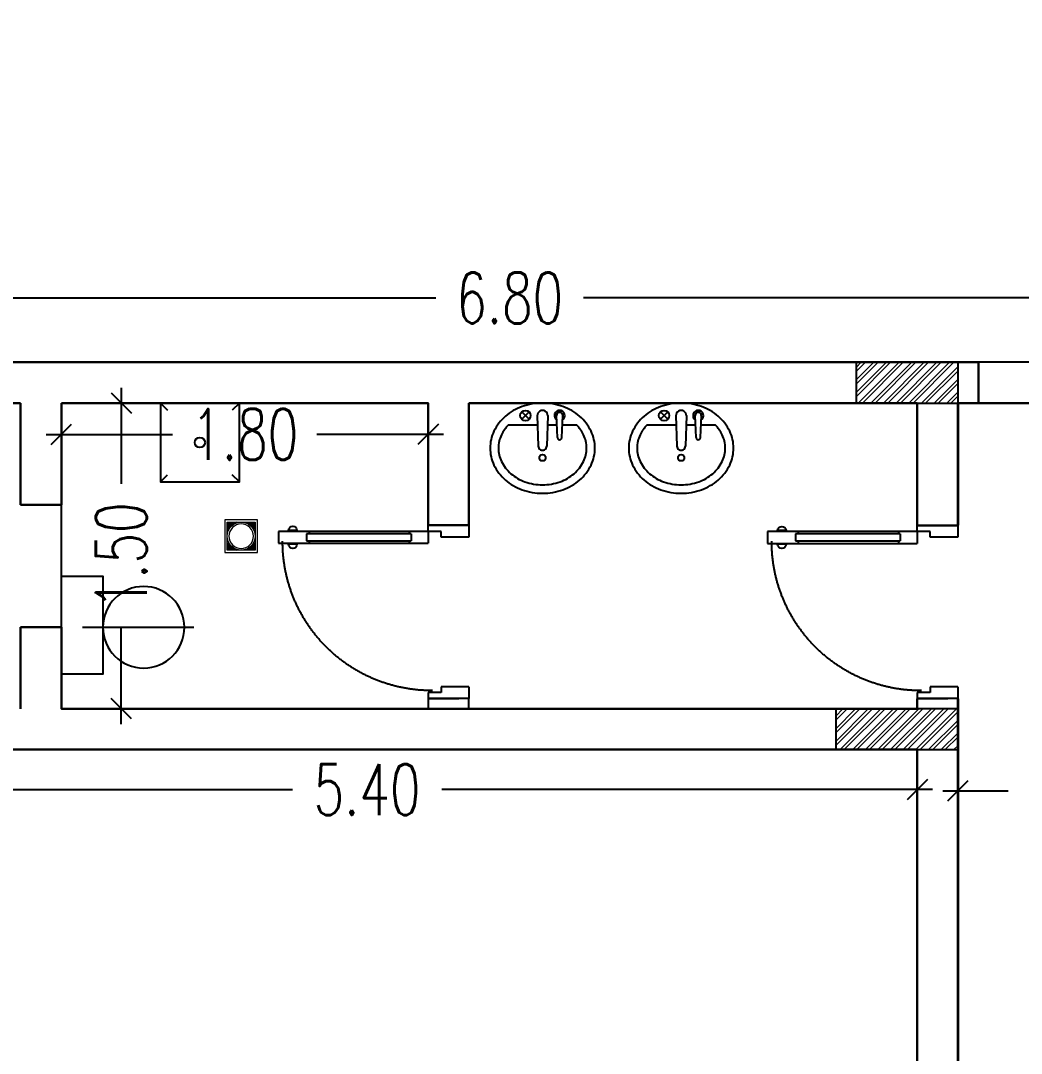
# Model space of a CAD drawing. Header units: millimetres. Extents: x 291507 to 678506, y -1124916 to -908780.
# Drawn here: x 432653 to 437564, y -945909 to -940842 of the extents above; entities that cross this region are included whole.
import ezdxf
from ezdxf.lldxf.tags import DXFTag

# ---------------------------------------------------------------- set-up
doc = ezdxf.new("R2010")
doc.units = ezdxf.units.MM
doc.header["$LTSCALE"] = 1000
doc.set_wipeout_variables(frame=1)
doc.linetypes.add('$0$HIDDEN', pattern=[0.375, 0.25, -0.125])
doc.linetypes.add('HIDDEN', pattern=[0.375, 0.25, -0.125])
for name, color, linetype in [('Bathroom', 150, 'Continuous'), ('COLUMN', 63, 'Continuous'), ('Corridor', 80, 'Continuous'), ('CorridorWidth', 20, 'Continuous'), ('DIMENSION', 4, 'Continuous'), ('DOOR', 152, 'Continuous'), ('Door_Frame', 5, 'Continuous'), ('FURNITURE', 60, 'Continuous'), ('Plumbing_Fixures', 2, 'Continuous'), ('Shower', 1, 'Continuous'), ('Sitting Room', 30, 'Continuous'), ('Toilet', 2, 'Continuous'), ('Wall_Opening', 8, 'Continuous')]:
    doc.layers.add(name, color=color, linetype=linetype)
for name, color, linetype, lineweight in [('PIPE', 2, 'Continuous', 5), ('S.I.B', 6, 'Continuous', 9), ('TXT', 3, 'Continuous', 18), ('WALL', 7, 'Continuous', 50)]:
    doc.layers.add(name, color=color, linetype=linetype, lineweight=lineweight)
doc.styles.add('ROMANS', font='ROMANS.shx', dxfattribs={"width": 0.7})
doc.styles.get("Standard").update_dxf_attribs({"font": 'arial.ttf'})
tags = doc.linetypes.add('DOT2', pattern=[0.125, 0, -0.125]).pattern_tags.tags
tags[6:7] = [DXFTag(74, 4), DXFTag(75, 0), DXFTag(340, '0'), DXFTag(46, 1.0), DXFTag(50, 0.0), DXFTag(44, 0.0), DXFTag(45, 0.0)]
tags[4:5] = [DXFTag(74, 4), DXFTag(75, 0), DXFTag(340, '0'), DXFTag(46, 1.0), DXFTag(50, 0.0), DXFTag(44, 0.0), DXFTag(45, 0.0)]
doc.dimstyles.new('1-100 BENA', dxfattribs={"dimscale": 100, "dimtxt": 2.5, "dimasz": 0.5, "dimexe": 1, "dimexo": 1, "dimgap": 1, "dimtad": 0, "dimlfac": 0.001, "dimrnd": 0.005, "dimzin": 0, "dimdsep": 46, "dimtxsty": 'ROMANS', "dimblk": 'TICK2', "dimcen": 0, "dimdle": 2, "dimclrd": 10, "dimclre": 100, "dimclrt": 256, "dimadec": 0, "dimazin": 0, "dimtfac": 1, "dimtix": 1, "dimtmove": 0, "dimatfit": 3, "dimfxl": 1, "dimtolj": 1, "dimtzin": 0, "dimarcsym": 0})
pattern_1 = [(225, (-634690.368, 60167.755), (30.9818836, -30.9818836), []), (225, (-634711.022, 60167.755), (30.9818836, -30.9818836), [])]

# ---------------------------------------------------------------- blocks, each defined once
blk = doc.blocks.new('retwe')
at = {"color": 4, "linetype": 'Continuous', "lineweight": 0}
for p, q in [((1821.619, 280.442), (1821.496, 280.342)), ((1821.496, 280.442), (1821.619, 280.442)), ((1821.496, 280.342), (1821.496, 280.442)), ((1821.619, 280.442), (1821.751, 280.442)), ((1821.751, 280.442), (1821.866, 280.353)), ((1821.751, 280.442), (1821.866, 280.442)), ((1821.866, 280.442), (1821.866, 280.353)), ((1821.496, 280.434), (1821.503, 280.434)), ((1821.496, 280.424), (1821.503, 280.424)), ((1821.496, 280.414), (1821.503, 280.414)), ((1821.496, 280.403), (1821.503, 280.403)), ((1821.496, 280.393), (1821.503, 280.393)), ((1821.496, 280.383), (1821.503, 280.383)), ((1821.496, 280.373), (1821.503, 280.373)), ((1821.496, 280.363), (1821.503, 280.363)), ((1821.496, 280.353), (1821.503, 280.353)), ((1821.496, 280.17), (1821.496, 280.342)), ((1821.496, 280.342), (1821.496, 280.342)), ((1821.506, 280.434), (1821.506, 280.441)), ((1821.506, 280.434), (1821.513, 280.434)), ((1821.506, 280.424), (1821.506, 280.431)), ((1821.506, 280.424), (1821.513, 280.424)), ((1821.506, 280.414), (1821.506, 280.421)), ((1821.506, 280.414), (1821.513, 280.414)), ((1821.506, 280.403), (1821.506, 280.411)), ((1821.506, 280.403), (1821.513, 280.403)), ((1821.506, 280.393), (1821.506, 280.401)), ((1821.506, 280.393), (1821.513, 280.393)), ((1821.506, 280.383), (1821.506, 280.391)), ((1821.506, 280.383), (1821.513, 280.383)), ((1821.506, 280.373), (1821.506, 280.38)), ((1821.506, 280.373), (1821.513, 280.373)), ((1821.506, 280.363), (1821.506, 280.37)), ((1821.506, 280.363), (1821.513, 280.363)), ((1821.506, 280.353), (1821.506, 280.36)), ((1821.506, 280.353), (1821.509, 280.353)), ((1821.516, 280.434), (1821.516, 280.441)), ((1821.516, 280.434), (1821.523, 280.434)), ((1821.516, 280.424), (1821.516, 280.431)), ((1821.516, 280.424), (1821.523, 280.424)), ((1821.516, 280.414), (1821.516, 280.421)), ((1821.516, 280.414), (1821.523, 280.414)), ((1821.516, 280.403), (1821.516, 280.411)), ((1821.516, 280.403), (1821.523, 280.403)), ((1821.516, 280.393), (1821.516, 280.401)), ((1821.516, 280.393), (1821.523, 280.393)), ((1821.516, 280.383), (1821.516, 280.391)), ((1821.516, 280.383), (1821.523, 280.383)), ((1821.516, 280.373), (1821.516, 280.38)), ((1821.516, 280.373), (1821.523, 280.373)), ((1821.516, 280.363), (1821.516, 280.37)), ((1821.516, 280.363), (1821.521, 280.363)), ((1821.516, 280.359), (1821.516, 280.36)), ((1821.526, 280.434), (1821.526, 280.441)), ((1821.526, 280.434), (1821.534, 280.434)), ((1821.526, 280.424), (1821.526, 280.431)), ((1821.526, 280.424), (1821.534, 280.424)), ((1821.526, 280.414), (1821.526, 280.421)), ((1821.526, 280.414), (1821.534, 280.414)), ((1821.526, 280.403), (1821.526, 280.411)), ((1821.526, 280.403), (1821.534, 280.403)), ((1821.526, 280.393), (1821.526, 280.401)), ((1821.526, 280.393), (1821.534, 280.393)), ((1821.526, 280.383), (1821.526, 280.391)), ((1821.526, 280.383), (1821.534, 280.383)), ((1821.526, 280.373), (1821.526, 280.38)), ((1821.526, 280.373), (1821.534, 280.373)), ((1821.526, 280.367), (1821.526, 280.37)), ((1821.536, 280.434), (1821.536, 280.441)), ((1821.536, 280.434), (1821.544, 280.434)), ((1821.536, 280.424), (1821.536, 280.431)), ((1821.536, 280.424), (1821.544, 280.424)), ((1821.536, 280.414), (1821.536, 280.421)), ((1821.536, 280.414), (1821.544, 280.414)), ((1821.536, 280.403), (1821.536, 280.411)), ((1821.536, 280.403), (1821.544, 280.403)), ((1821.536, 280.393), (1821.536, 280.401)), ((1821.536, 280.393), (1821.544, 280.393)), ((1821.536, 280.383), (1821.536, 280.391)), ((1821.536, 280.383), (1821.544, 280.383)), ((1821.536, 280.375), (1821.536, 280.38)), ((1821.547, 280.434), (1821.547, 280.441)), ((1821.547, 280.434), (1821.554, 280.434)), ((1821.547, 280.424), (1821.547, 280.431)), ((1821.547, 280.424), (1821.554, 280.424)), ((1821.547, 280.414), (1821.547, 280.421)), ((1821.547, 280.414), (1821.554, 280.414)), ((1821.547, 280.403), (1821.547, 280.411)), ((1821.547, 280.403), (1821.554, 280.403)), ((1821.547, 280.393), (1821.547, 280.401)), ((1821.547, 280.393), (1821.554, 280.393)), ((1821.547, 280.383), (1821.547, 280.391)), ((1821.557, 280.434), (1821.557, 280.441)), ((1821.557, 280.434), (1821.564, 280.434)), ((1821.557, 280.424), (1821.557, 280.431)), ((1821.557, 280.424), (1821.564, 280.424)), ((1821.557, 280.414), (1821.557, 280.421)), ((1821.557, 280.414), (1821.564, 280.414)), ((1821.557, 280.403), (1821.557, 280.411)), ((1821.557, 280.403), (1821.564, 280.403)), ((1821.557, 280.393), (1821.557, 280.401)), ((1821.557, 280.393), (1821.559, 280.393)), ((1821.567, 280.434), (1821.567, 280.441)), ((1821.567, 280.434), (1821.574, 280.434)), ((1821.567, 280.424), (1821.567, 280.431)), ((1821.567, 280.424), (1821.574, 280.424)), ((1821.567, 280.414), (1821.567, 280.421)), ((1821.567, 280.414), (1821.574, 280.414)), ((1821.567, 280.403), (1821.567, 280.411)), ((1821.567, 280.403), (1821.572, 280.403)), ((1821.567, 280.4), (1821.567, 280.401)), ((1821.577, 280.434), (1821.577, 280.441)), ((1821.577, 280.434), (1821.584, 280.434)), ((1821.577, 280.424), (1821.577, 280.431)), ((1821.577, 280.424), (1821.584, 280.424)), ((1821.577, 280.414), (1821.577, 280.421)), ((1821.577, 280.414), (1821.584, 280.414)), ((1821.577, 280.408), (1821.577, 280.411)), ((1821.587, 280.434), (1821.587, 280.441)), ((1821.587, 280.434), (1821.595, 280.434)), ((1821.587, 280.424), (1821.587, 280.431)), ((1821.587, 280.424), (1821.595, 280.424)), ((1821.587, 280.416), (1821.587, 280.421)), ((1821.597, 280.434), (1821.597, 280.441)), ((1821.597, 280.434), (1821.605, 280.434)), ((1821.597, 280.424), (1821.597, 280.431)), ((1821.608, 280.434), (1821.608, 280.441)), ((1821.608, 280.434), (1821.609, 280.434)), ((1821.618, 280.441), (1821.618, 280.441)), ((1821.76, 280.435), (1821.76, 280.441)), ((1821.762, 280.434), (1821.767, 280.434)), ((1821.77, 280.434), (1821.77, 280.441)), ((1821.77, 280.434), (1821.778, 280.434)), ((1821.77, 280.427), (1821.77, 280.431)), ((1821.775, 280.424), (1821.778, 280.424)), ((1821.78, 280.434), (1821.78, 280.441)), ((1821.78, 280.434), (1821.788, 280.434)), ((1821.78, 280.424), (1821.78, 280.431)), ((1821.78, 280.424), (1821.788, 280.424)), ((1821.78, 280.419), (1821.78, 280.421)), ((1821.791, 280.434), (1821.791, 280.441)), ((1821.791, 280.434), (1821.798, 280.434)), ((1821.791, 280.424), (1821.791, 280.431)), ((1821.791, 280.424), (1821.798, 280.424)), ((1821.791, 280.414), (1821.791, 280.421)), ((1821.791, 280.414), (1821.798, 280.414)), ((1821.801, 280.434), (1821.801, 280.441)), ((1821.801, 280.434), (1821.808, 280.434)), ((1821.801, 280.424), (1821.801, 280.431)), ((1821.801, 280.424), (1821.808, 280.424)), ((1821.801, 280.414), (1821.801, 280.421)), ((1821.801, 280.414), (1821.808, 280.414)), ((1821.801, 280.404), (1821.801, 280.411)), ((1821.801, 280.403), (1821.808, 280.403)), ((1821.811, 280.434), (1821.811, 280.441)), ((1821.811, 280.434), (1821.818, 280.434)), ((1821.811, 280.424), (1821.811, 280.431)), ((1821.811, 280.424), (1821.818, 280.424)), ((1821.811, 280.414), (1821.811, 280.421)), ((1821.811, 280.414), (1821.818, 280.414)), ((1821.811, 280.403), (1821.811, 280.411)), ((1821.811, 280.403), (1821.818, 280.403)), ((1821.811, 280.396), (1821.811, 280.401)), ((1821.814, 280.393), (1821.818, 280.393)), ((1821.821, 280.434), (1821.821, 280.441)), ((1821.821, 280.434), (1821.828, 280.434)), ((1821.821, 280.424), (1821.821, 280.431)), ((1821.821, 280.424), (1821.828, 280.424)), ((1821.821, 280.414), (1821.821, 280.421)), ((1821.821, 280.414), (1821.828, 280.414)), ((1821.821, 280.403), (1821.821, 280.411)), ((1821.821, 280.403), (1821.828, 280.403)), ((1821.821, 280.393), (1821.821, 280.401)), ((1821.821, 280.393), (1821.828, 280.393)), ((1821.821, 280.388), (1821.821, 280.391)), ((1821.827, 280.383), (1821.828, 280.383)), ((1821.831, 280.434), (1821.831, 280.441)), ((1821.831, 280.434), (1821.839, 280.434)), ((1821.831, 280.424), (1821.831, 280.431)), ((1821.831, 280.424), (1821.839, 280.424)), ((1821.831, 280.414), (1821.831, 280.421)), ((1821.831, 280.414), (1821.839, 280.414)), ((1821.831, 280.403), (1821.831, 280.411)), ((1821.831, 280.403), (1821.839, 280.403)), ((1821.831, 280.393), (1821.831, 280.401)), ((1821.831, 280.393), (1821.839, 280.393)), ((1821.831, 280.383), (1821.831, 280.391)), ((1821.831, 280.383), (1821.839, 280.383)), ((1821.831, 280.38), (1821.831, 280.38)), ((1821.841, 280.434), (1821.841, 280.441)), ((1821.841, 280.434), (1821.849, 280.434)), ((1821.841, 280.424), (1821.841, 280.431)), ((1821.841, 280.424), (1821.849, 280.424)), ((1821.841, 280.414), (1821.841, 280.421)), ((1821.841, 280.414), (1821.849, 280.414)), ((1821.841, 280.403), (1821.841, 280.411)), ((1821.841, 280.403), (1821.849, 280.403)), ((1821.841, 280.393), (1821.841, 280.401)), ((1821.841, 280.393), (1821.849, 280.393)), ((1821.841, 280.383), (1821.841, 280.391)), ((1821.841, 280.383), (1821.849, 280.383)), ((1821.841, 280.373), (1821.841, 280.38)), ((1821.841, 280.373), (1821.849, 280.373)), ((1821.852, 280.434), (1821.852, 280.441)), ((1821.852, 280.434), (1821.859, 280.434)), ((1821.852, 280.424), (1821.852, 280.431)), ((1821.852, 280.424), (1821.859, 280.424)), ((1821.852, 280.414), (1821.852, 280.421)), ((1821.852, 280.414), (1821.859, 280.414)), ((1821.852, 280.403), (1821.852, 280.411)), ((1821.852, 280.403), (1821.859, 280.403)), ((1821.852, 280.393), (1821.852, 280.401)), ((1821.852, 280.393), (1821.859, 280.393)), ((1821.852, 280.383), (1821.852, 280.391)), ((1821.852, 280.383), (1821.859, 280.383)), ((1821.852, 280.373), (1821.852, 280.38)), ((1821.852, 280.373), (1821.859, 280.373)), ((1821.852, 280.364), (1821.852, 280.37)), ((1821.853, 280.363), (1821.859, 280.363)), ((1821.862, 280.434), (1821.862, 280.441)), ((1821.862, 280.434), (1821.866, 280.434)), ((1821.862, 280.424), (1821.862, 280.431)), ((1821.862, 280.424), (1821.866, 280.424)), ((1821.862, 280.414), (1821.862, 280.421)), ((1821.862, 280.414), (1821.866, 280.414)), ((1821.862, 280.403), (1821.862, 280.411)), ((1821.862, 280.403), (1821.866, 280.403)), ((1821.862, 280.393), (1821.862, 280.401)), ((1821.862, 280.393), (1821.866, 280.393)), ((1821.862, 280.383), (1821.862, 280.391)), ((1821.862, 280.383), (1821.866, 280.383)), ((1821.862, 280.373), (1821.862, 280.38)), ((1821.862, 280.373), (1821.866, 280.373)), ((1821.862, 280.363), (1821.862, 280.37)), ((1821.862, 280.363), (1821.866, 280.363)), ((1821.862, 280.356), (1821.862, 280.36)), ((1821.866, 280.353), (1821.866, 280.162)), ((1821.496, 280.17), (1821.497, 280.17)), ((1821.496, 280.073), (1821.496, 280.17)), ((1821.496, 280.17), (1821.62, 280.073)), ((1821.496, 280.16), (1821.503, 280.16)), ((1821.496, 280.149), (1821.503, 280.149)), ((1821.496, 280.139), (1821.503, 280.139)), ((1821.496, 280.129), (1821.503, 280.129)), ((1821.496, 280.119), (1821.503, 280.119)), ((1821.496, 280.109), (1821.503, 280.109)), ((1821.496, 280.099), (1821.503, 280.099)), ((1821.496, 280.088), (1821.503, 280.088)), ((1821.496, 280.078), (1821.503, 280.078)), ((1821.62, 280.073), (1821.496, 280.073)), ((1821.506, 280.16), (1821.506, 280.162)), ((1821.506, 280.16), (1821.51, 280.16)), ((1821.506, 280.149), (1821.506, 280.157)), ((1821.506, 280.149), (1821.513, 280.149)), ((1821.506, 280.139), (1821.506, 280.147)), ((1821.506, 280.139), (1821.513, 280.139)), ((1821.506, 280.129), (1821.506, 280.136)), ((1821.506, 280.129), (1821.513, 280.129)), ((1821.506, 280.119), (1821.506, 280.126)), ((1821.506, 280.119), (1821.513, 280.119)), ((1821.506, 280.109), (1821.506, 280.116)), ((1821.506, 280.109), (1821.513, 280.109)), ((1821.506, 280.099), (1821.506, 280.106)), ((1821.506, 280.099), (1821.513, 280.099)), ((1821.506, 280.088), (1821.506, 280.096)), ((1821.506, 280.088), (1821.513, 280.088)), ((1821.506, 280.078), (1821.506, 280.086)), ((1821.506, 280.078), (1821.513, 280.078)), ((1821.506, 280.073), (1821.506, 280.075)), ((1821.516, 280.149), (1821.516, 280.154)), ((1821.516, 280.149), (1821.523, 280.149)), ((1821.516, 280.139), (1821.516, 280.147)), ((1821.516, 280.139), (1821.523, 280.139)), ((1821.516, 280.129), (1821.516, 280.136)), ((1821.516, 280.129), (1821.523, 280.129)), ((1821.516, 280.119), (1821.516, 280.126)), ((1821.516, 280.119), (1821.523, 280.119)), ((1821.516, 280.109), (1821.516, 280.116)), ((1821.516, 280.109), (1821.523, 280.109)), ((1821.516, 280.099), (1821.516, 280.106)), ((1821.516, 280.099), (1821.523, 280.099)), ((1821.516, 280.088), (1821.516, 280.096)), ((1821.516, 280.088), (1821.523, 280.088)), ((1821.516, 280.078), (1821.516, 280.086)), ((1821.516, 280.078), (1821.523, 280.078)), ((1821.516, 280.073), (1821.516, 280.075)), ((1821.526, 280.139), (1821.526, 280.146)), ((1821.526, 280.139), (1821.534, 280.139)), ((1821.526, 280.129), (1821.526, 280.136)), ((1821.526, 280.129), (1821.534, 280.129)), ((1821.526, 280.119), (1821.526, 280.126)), ((1821.526, 280.119), (1821.534, 280.119)), ((1821.526, 280.109), (1821.526, 280.116)), ((1821.526, 280.109), (1821.534, 280.109)), ((1821.526, 280.099), (1821.526, 280.106)), ((1821.526, 280.099), (1821.534, 280.099)), ((1821.526, 280.088), (1821.526, 280.096)), ((1821.526, 280.088), (1821.534, 280.088)), ((1821.526, 280.078), (1821.526, 280.086)), ((1821.526, 280.078), (1821.534, 280.078)), ((1821.526, 280.073), (1821.526, 280.075)), ((1821.536, 280.129), (1821.536, 280.136)), ((1821.536, 280.129), (1821.544, 280.129)), ((1821.536, 280.119), (1821.536, 280.126)), ((1821.536, 280.119), (1821.544, 280.119)), ((1821.536, 280.109), (1821.536, 280.116)), ((1821.536, 280.109), (1821.544, 280.109)), ((1821.536, 280.099), (1821.536, 280.106)), ((1821.536, 280.099), (1821.544, 280.099)), ((1821.536, 280.088), (1821.536, 280.096)), ((1821.536, 280.088), (1821.544, 280.088)), ((1821.536, 280.078), (1821.536, 280.086)), ((1821.536, 280.078), (1821.544, 280.078)), ((1821.536, 280.073), (1821.536, 280.075)), ((1821.547, 280.129), (1821.547, 280.131)), ((1821.547, 280.129), (1821.549, 280.129)), ((1821.547, 280.119), (1821.547, 280.126)), ((1821.547, 280.119), (1821.554, 280.119)), ((1821.547, 280.109), (1821.547, 280.116)), ((1821.547, 280.109), (1821.554, 280.109)), ((1821.547, 280.099), (1821.547, 280.106)), ((1821.547, 280.099), (1821.554, 280.099)), ((1821.547, 280.088), (1821.547, 280.096)), ((1821.547, 280.088), (1821.554, 280.088)), ((1821.547, 280.078), (1821.547, 280.086)), ((1821.547, 280.078), (1821.554, 280.078)), ((1821.547, 280.073), (1821.547, 280.075)), ((1821.557, 280.119), (1821.557, 280.123)), ((1821.557, 280.119), (1821.562, 280.119)), ((1821.557, 280.109), (1821.557, 280.116)), ((1821.557, 280.109), (1821.564, 280.109)), ((1821.557, 280.099), (1821.557, 280.106)), ((1821.557, 280.099), (1821.564, 280.099)), ((1821.557, 280.088), (1821.557, 280.096)), ((1821.557, 280.088), (1821.564, 280.088)), ((1821.557, 280.078), (1821.557, 280.086)), ((1821.557, 280.078), (1821.564, 280.078)), ((1821.557, 280.073), (1821.557, 280.075)), ((1821.567, 280.109), (1821.567, 280.115)), ((1821.567, 280.109), (1821.574, 280.109)), ((1821.567, 280.099), (1821.567, 280.106)), ((1821.567, 280.099), (1821.574, 280.099)), ((1821.567, 280.088), (1821.567, 280.096)), ((1821.567, 280.088), (1821.574, 280.088)), ((1821.567, 280.078), (1821.567, 280.086)), ((1821.567, 280.078), (1821.574, 280.078)), ((1821.567, 280.073), (1821.567, 280.075)), ((1821.577, 280.099), (1821.577, 280.106)), ((1821.577, 280.099), (1821.584, 280.099)), ((1821.577, 280.088), (1821.577, 280.096)), ((1821.577, 280.088), (1821.584, 280.088)), ((1821.577, 280.078), (1821.577, 280.086)), ((1821.577, 280.078), (1821.584, 280.078)), ((1821.577, 280.073), (1821.577, 280.075)), ((1821.587, 280.099), (1821.587, 280.099)), ((1821.587, 280.099), (1821.587, 280.099)), ((1821.587, 280.088), (1821.587, 280.096)), ((1821.587, 280.088), (1821.595, 280.088)), ((1821.587, 280.078), (1821.587, 280.086)), ((1821.587, 280.078), (1821.595, 280.078)), ((1821.587, 280.073), (1821.587, 280.075)), ((1821.597, 280.088), (1821.597, 280.091)), ((1821.597, 280.088), (1821.6, 280.088)), ((1821.597, 280.078), (1821.597, 280.086)), ((1821.597, 280.078), (1821.605, 280.078)), ((1821.597, 280.073), (1821.597, 280.075)), ((1821.608, 280.078), (1821.608, 280.083)), ((1821.608, 280.078), (1821.613, 280.078)), ((1821.608, 280.073), (1821.608, 280.075)), ((1821.618, 280.073), (1821.618, 280.075)), ((1821.75, 280.073), (1821.62, 280.073)), ((1821.866, 280.164), (1821.75, 280.073)), ((1821.75, 280.073), (1821.75, 280.073)), ((1821.766, 280.073), (1821.75, 280.073)), ((1821.756, 280.078), (1821.757, 280.078)), ((1821.76, 280.078), (1821.76, 280.081)), ((1821.76, 280.078), (1821.767, 280.078)), ((1821.76, 280.073), (1821.76, 280.075)), ((1821.866, 280.073), (1821.766, 280.073)), ((1821.77, 280.088), (1821.77, 280.089)), ((1821.77, 280.088), (1821.778, 280.088)), ((1821.77, 280.078), (1821.77, 280.086)), ((1821.77, 280.078), (1821.778, 280.078)), ((1821.77, 280.073), (1821.77, 280.075)), ((1821.78, 280.088), (1821.78, 280.096)), ((1821.78, 280.088), (1821.788, 280.088)), ((1821.78, 280.078), (1821.78, 280.086)), ((1821.78, 280.078), (1821.788, 280.078)), ((1821.78, 280.073), (1821.78, 280.075)), ((1821.782, 280.099), (1821.788, 280.099)), ((1821.791, 280.099), (1821.791, 280.105)), ((1821.791, 280.099), (1821.798, 280.099)), ((1821.791, 280.088), (1821.791, 280.096)), ((1821.791, 280.088), (1821.798, 280.088)), ((1821.791, 280.078), (1821.791, 280.086)), ((1821.791, 280.078), (1821.798, 280.078)), ((1821.791, 280.073), (1821.791, 280.075)), ((1821.795, 280.109), (1821.798, 280.109)), ((1821.801, 280.109), (1821.801, 280.113)), ((1821.801, 280.109), (1821.808, 280.109)), ((1821.801, 280.099), (1821.801, 280.106)), ((1821.801, 280.099), (1821.808, 280.099)), ((1821.801, 280.088), (1821.801, 280.096)), ((1821.801, 280.088), (1821.808, 280.088)), ((1821.801, 280.078), (1821.801, 280.086)), ((1821.801, 280.078), (1821.808, 280.078)), ((1821.801, 280.073), (1821.801, 280.075)), ((1821.808, 280.119), (1821.808, 280.119)), ((1821.811, 280.119), (1821.811, 280.121)), ((1821.811, 280.119), (1821.818, 280.119)), ((1821.811, 280.109), (1821.811, 280.116)), ((1821.811, 280.109), (1821.818, 280.109)), ((1821.811, 280.099), (1821.811, 280.106)), ((1821.811, 280.099), (1821.818, 280.099)), ((1821.811, 280.088), (1821.811, 280.096)), ((1821.811, 280.088), (1821.818, 280.088)), ((1821.811, 280.078), (1821.811, 280.086)), ((1821.811, 280.078), (1821.818, 280.078)), ((1821.811, 280.073), (1821.811, 280.075)), ((1821.821, 280.129), (1821.821, 280.129)), ((1821.821, 280.129), (1821.828, 280.129)), ((1821.821, 280.119), (1821.821, 280.126)), ((1821.821, 280.119), (1821.828, 280.119)), ((1821.821, 280.109), (1821.821, 280.116)), ((1821.821, 280.109), (1821.828, 280.109)), ((1821.821, 280.099), (1821.821, 280.106)), ((1821.821, 280.099), (1821.828, 280.099)), ((1821.821, 280.088), (1821.821, 280.096)), ((1821.821, 280.088), (1821.828, 280.088)), ((1821.821, 280.078), (1821.821, 280.086)), ((1821.821, 280.078), (1821.828, 280.078)), ((1821.821, 280.073), (1821.821, 280.075)), ((1821.831, 280.129), (1821.831, 280.136)), ((1821.831, 280.129), (1821.839, 280.129)), ((1821.831, 280.119), (1821.831, 280.126)), ((1821.831, 280.119), (1821.839, 280.119)), ((1821.831, 280.109), (1821.831, 280.116)), ((1821.831, 280.109), (1821.839, 280.109)), ((1821.831, 280.099), (1821.831, 280.106)), ((1821.831, 280.099), (1821.839, 280.099)), ((1821.831, 280.088), (1821.831, 280.096)), ((1821.831, 280.088), (1821.839, 280.088)), ((1821.831, 280.078), (1821.831, 280.086)), ((1821.831, 280.078), (1821.839, 280.078)), ((1821.831, 280.073), (1821.831, 280.075)), ((1821.834, 280.139), (1821.839, 280.139)), ((1821.841, 280.139), (1821.841, 280.145)), ((1821.841, 280.139), (1821.849, 280.139)), ((1821.841, 280.129), (1821.841, 280.136)), ((1821.841, 280.129), (1821.849, 280.129)), ((1821.841, 280.119), (1821.841, 280.126)), ((1821.841, 280.119), (1821.849, 280.119)), ((1821.841, 280.109), (1821.841, 280.116)), ((1821.841, 280.109), (1821.849, 280.109)), ((1821.841, 280.099), (1821.841, 280.106)), ((1821.841, 280.099), (1821.849, 280.099)), ((1821.841, 280.088), (1821.841, 280.096)), ((1821.841, 280.088), (1821.849, 280.088)), ((1821.841, 280.078), (1821.841, 280.086)), ((1821.841, 280.078), (1821.849, 280.078)), ((1821.841, 280.073), (1821.841, 280.075)), ((1821.847, 280.149), (1821.849, 280.149)), ((1821.852, 280.149), (1821.852, 280.153)), ((1821.852, 280.149), (1821.859, 280.149)), ((1821.852, 280.139), (1821.852, 280.147)), ((1821.852, 280.139), (1821.859, 280.139)), ((1821.852, 280.129), (1821.852, 280.136)), ((1821.852, 280.129), (1821.859, 280.129)), ((1821.852, 280.119), (1821.852, 280.126)), ((1821.852, 280.119), (1821.859, 280.119)), ((1821.852, 280.109), (1821.852, 280.116)), ((1821.852, 280.109), (1821.859, 280.109)), ((1821.852, 280.099), (1821.852, 280.106)), ((1821.852, 280.099), (1821.859, 280.099)), ((1821.852, 280.088), (1821.852, 280.096)), ((1821.852, 280.088), (1821.859, 280.088)), ((1821.852, 280.078), (1821.852, 280.086)), ((1821.852, 280.078), (1821.859, 280.078)), ((1821.852, 280.073), (1821.852, 280.075)), ((1821.862, 280.16), (1821.862, 280.161)), ((1821.862, 280.16), (1821.866, 280.16)), ((1821.862, 280.149), (1821.862, 280.157)), ((1821.862, 280.149), (1821.866, 280.149)), ((1821.862, 280.139), (1821.862, 280.147)), ((1821.862, 280.139), (1821.866, 280.139)), ((1821.862, 280.129), (1821.862, 280.136)), ((1821.862, 280.129), (1821.866, 280.129)), ((1821.862, 280.119), (1821.862, 280.126)), ((1821.862, 280.119), (1821.866, 280.119)), ((1821.862, 280.109), (1821.862, 280.116)), ((1821.862, 280.109), (1821.866, 280.109)), ((1821.862, 280.099), (1821.862, 280.106)), ((1821.862, 280.099), (1821.866, 280.099)), ((1821.862, 280.088), (1821.862, 280.096)), ((1821.862, 280.088), (1821.866, 280.088)), ((1821.862, 280.078), (1821.862, 280.086)), ((1821.862, 280.078), (1821.866, 280.078)), ((1821.862, 280.073), (1821.862, 280.075)), ((1821.866, 280.164), (1821.866, 280.151)), ((1821.866, 280.151), (1821.866, 280.073))]:
    blk.add_line(p, q, dxfattribs=at)
blk.add_circle((1821.68, 280.258), 0.185, dxfattribs=at)
blk = doc.blocks.new('ground siphon')
blk.add_lwpolyline([(0.08, 0.08), (0.08, -0.08), (-0.08, -0.08), (-0.08, 0.08)], close=True)
blk.add_circle((0, 0), 0.06)
at = {"layer": 'TXT', "color": 5, "linetype": 'HIDDEN', "lineweight": 30, "xscale": -0.3703703703703619, "yscale": 0.370370370370362, "zscale": 0.370370370370362}
blk.add_blockref('retwe', (674.6964, -103.7992), dxfattribs=at)
blk = doc.blocks.new('Toilet')
at = {"layer": 'Toilet'}
blk.add_line((644867777.8, 2756876909.3), (644867232.1, 2756876909.3), dxfattribs=at)
blk.add_lwpolyline([(644867882, 2756877159.5), (644867677.8, 2756877159.5), (644867677.8, 2756876679.1), (644867882, 2756876679.1)], close=True, dxfattribs=at)
blk.add_circle((644867477.8, 2756876909.3), 200, dxfattribs=at)
blk = doc.blocks.new('Shower')
at = {"layer": 'Shower'}
for p, q in [((644799675, 2756870118), (644799746, 2756870047)), ((644800450, 2756870118), (644800380, 2756870047)), ((644799675, 2756869343), (644799746, 2756869413)), ((644800450, 2756869343), (644800380, 2756869413))]:
    blk.add_line(p, q, dxfattribs=at)
blk.add_lwpolyline([(644799675, 2756869343), (644800450, 2756869343), (644800450, 2756870118), (644799675, 2756870118)], close=True, dxfattribs=at)
blk.add_circle((644800063, 2756869730), 50, dxfattribs=at)
blk = doc.blocks.new('LAVAMANOS CIR-01')
at = {"layer": 'FURNITURE'}
for p, q in [((-0.1021, -0.0436), (-0.0658, -0.08)), ((-0.0658, -0.0436), (-0.1021, -0.08)), ((-0.0257, -0.0618), (-0.0206, -0.2111)), ((0.0257, -0.0618), (0.0206, -0.2111)), ((0.0737, -0.1699), (0.0685, -0.0618)), ((0.0942, -0.1699), (0.0994, -0.0618)), ((-0.0241, -0.1081), (-0.1679, -0.1081)), ((0.0707, -0.1081), (0.0241, -0.1081)), ((0.1679, -0.1081), (0.0972, -0.1081))]:
    blk.add_line(p, q, dxfattribs=at)
for centre, radius in [((-0.0839, -0.0618), 0.0257), ((0, -0.2687), 0.0154)]:
    blk.add_circle(centre, radius, dxfattribs=at)
for centre, radius, start, end in [((0, -0.2985), 0.2985, 90, 109.6071), ((0, -0.2985), 0.2985, 70.3929, 90), ((-0.0134, -0.2608), 0.2585, 109.6071, 130.6955), ((0, -0.0618), 0.0257, 356.0501, 183.9499), ((0.0839, -0.0618), 0.0257, 304.095, 235.905), ((0.0839, -0.0618), 0.0154, 354.5474, 185.4526), ((0.0134, -0.2608), 0.2585, 49.3045, 70.3929), ((-0.0341, -0.2367), 0.2267, 130.6955, 154.2825), ((0.0341, -0.2367), 0.2267, 25.7175, 49.3045), ((-0.0661, -0.2213), 0.1912, 154.2825, 180), ((-0.0341, -0.2367), 0.1856, 136.1278, 154.2825), ((0.0341, -0.2367), 0.1856, 25.7175, 43.8722), ((0.0661, -0.2213), 0.1912, 0, 25.7175), ((-0.0661, -0.2213), 0.1501, 154.2825, 180), ((0.0839, -0.1699), 0.0103, 180, 0), ((0.0661, -0.2213), 0.1501, 0, 25.7175), ((-0.0661, -0.2213), 0.1912, 180, 205.7175), ((-0.0661, -0.2213), 0.1501, 180, 205.7175), ((0, -0.2111), 0.0206, 180, 0), ((0.0661, -0.2213), 0.1501, 334.2825, 0), ((0.0661, -0.2213), 0.1912, 334.2825, 0), ((-0.0341, -0.2059), 0.1856, 205.7175, 229.3045), ((0.0341, -0.2059), 0.1856, 310.6955, 334.2825), ((-0.0341, -0.2059), 0.2267, 205.7175, 229.3045), ((-0.0134, -0.1819), 0.2173, 229.3045, 250.3929), ((0.0134, -0.1819), 0.2173, 289.6071, 310.6955), ((0.0341, -0.2059), 0.2267, 310.6955, 334.2825), ((-0.0134, -0.1819), 0.2585, 229.3045, 250.3929), ((0, -0.1441), 0.2574, 250.3929, 270), ((0, -0.1441), 0.2574, 270, 289.6071), ((0.0134, -0.1819), 0.2585, 289.6071, 310.6955), ((0, -0.1441), 0.2985, 250.3929, 270), ((0, -0.1441), 0.2985, 270, 289.6071)]:
    blk.add_arc(centre, radius, start, end, dxfattribs=at)
blk = doc.blocks.new('TICK2')
at = {"color": 250}
for p, q in [((0, 1.5), (0, -1.5)), ((1.5, 0), (-1.5, 0))]:
    blk.add_line(p, q, dxfattribs=at)
at = {"color": 2}
blk.add_line((1, 1), (-1, -1), dxfattribs=at)
blk = doc.blocks.new('*D61')
at = {"layer": 'Defpoints', "color": 0, "transparency": 16777216}
for p in [(438453.4, -942202.4), (431652.6, -942234.7), (438453.4, -942234.7)]:
    blk.add_point(p, dxfattribs=at)
at = {"layer": 'DIMENSION', "color": 100, "linetype": 'DOT2', "lineweight": -2, "transparency": 16777216}
for p, q in [((431652.6, -942134.7), (431652.6, -942102.4)), ((438453.4, -942134.7), (438453.4, -942102.4))]:
    blk.add_line(p, q, dxfattribs=at)
at = {"layer": 'DIMENSION', "color": 10, "lineweight": -2, "transparency": 16777216}
for p, q in [((431702.6, -942202.4), (434690.5, -942202.4)), ((438403.4, -942202.4), (435415.5, -942202.4))]:
    blk.add_line(p, q, dxfattribs=at)
at = {"layer": 'DIMENSION', "color": 10, "lineweight": -2, "transparency": 16777216, "xscale": 50, "yscale": 50, "zscale": 50, "rotation": 180}
blk.add_blockref('TICK2', (431652.6, -942202.4), dxfattribs=at)
at = {"layer": 'DIMENSION', "color": 10, "lineweight": -2, "transparency": 16777216, "xscale": 50, "yscale": 50, "zscale": 50}
blk.add_blockref('TICK2', (438453.4, -942202.4), dxfattribs=at)
at = {"layer": 'DIMENSION', "transparency": 16777216, "insert": (435053, -942202.4), "char_height": 250, "attachment_point": 5, "style": 'ROMANS'}
blk.add_mtext('\\A1;6.80', dxfattribs=at)
blk = doc.blocks.new('*D62')
at = {"layer": 'Defpoints', "color": 0, "transparency": 16777216}
for p in [(432852.5, -942718.1), (434652.8, -942718.1), (432852.5, -942871.8)]:
    blk.add_point(p, dxfattribs=at)
at = {"layer": 'DIMENSION', "color": 100, "linetype": 'DOT2', "lineweight": -2, "transparency": 16777216}
for p, q in [((432852.5, -942818.1), (432852.5, -942971.8)), ((434652.8, -942818.1), (434652.8, -942971.8))]:
    blk.add_line(p, q, dxfattribs=at)
at = {"layer": 'DIMENSION', "color": 10, "lineweight": -2, "transparency": 16777216}
for p, q in [((432902.5, -942871.8), (433398.5, -942871.8)), ((434602.8, -942871.8), (434106.8, -942871.8))]:
    blk.add_line(p, q, dxfattribs=at)
at = {"layer": 'DIMENSION', "color": 10, "lineweight": -2, "transparency": 16777216, "xscale": 50, "yscale": 50, "zscale": 50, "rotation": 180}
blk.add_blockref('TICK2', (432852.5, -942871.8), dxfattribs=at)
at = {"layer": 'DIMENSION', "color": 10, "lineweight": -2, "transparency": 16777216, "xscale": 50, "yscale": 50, "zscale": 50}
blk.add_blockref('TICK2', (434652.8, -942871.8), dxfattribs=at)
at = {"layer": 'DIMENSION', "transparency": 16777216, "insert": (433752.7, -942871.8), "char_height": 250, "attachment_point": 5, "style": 'ROMANS'}
blk.add_mtext('\\A1;1.80', dxfattribs=at)
blk = doc.blocks.new('*D63')
at = {"layer": 'Defpoints', "color": 0, "transparency": 16777216}
for p in [(433179.9, -942718.1), (433146.2, -944218.1), (433179.9, -944218.1)]:
    blk.add_point(p, dxfattribs=at)
at = {"layer": 'DIMENSION', "color": 100, "linetype": 'DOT2', "lineweight": -2, "transparency": 16777216}
for p, q in [((433079.9, -942718.1), (433046.2, -942718.1)), ((433079.9, -944218.1), (433046.2, -944218.1))]:
    blk.add_line(p, q, dxfattribs=at)
at = {"layer": 'DIMENSION', "color": 10, "lineweight": -2, "transparency": 16777216}
for p, q in [((433146.2, -942768.1), (433146.2, -943114)), ((433146.2, -944168.1), (433146.2, -943822.3))]:
    blk.add_line(p, q, dxfattribs=at)
at = {"layer": 'DIMENSION', "color": 10, "lineweight": -2, "transparency": 16777216, "xscale": 50, "yscale": 50, "zscale": 50}
for p, rotation in [((433146.2, -942718.1), 90), ((433146.2, -944218.1), 270)]:
    blk.add_blockref('TICK2', p, dxfattribs=dict(at, rotation=rotation))
at = {"layer": 'DIMENSION', "transparency": 16777216, "insert": (433146.2, -943468.1), "char_height": 250, "attachment_point": 5, "rotation": 90, "style": 'ROMANS'}
blk.add_mtext('\\A1;1.50', dxfattribs=at)
blk = doc.blocks.new('*D65')
at = {"layer": 'Defpoints', "color": 0, "transparency": 16777216}
for p in [(431652.4, -944418.2), (437053.2, -944418.2), (437053.2, -944614.4)]:
    blk.add_point(p, dxfattribs=at)
at = {"layer": 'DIMENSION', "color": 100, "linetype": 'DOT2', "lineweight": -2, "transparency": 16777216}
for p, q in [((431652.4, -944518.2), (431652.4, -944714.4)), ((437053.2, -944518.2), (437053.2, -944714.4))]:
    blk.add_line(p, q, dxfattribs=at)
at = {"layer": 'DIMENSION', "color": 10, "lineweight": -2, "transparency": 16777216}
for p, q in [((431702.4, -944614.4), (433986.1, -944614.4)), ((437003.2, -944614.4), (434719.4, -944614.4))]:
    blk.add_line(p, q, dxfattribs=at)
at = {"layer": 'DIMENSION', "color": 10, "lineweight": -2, "transparency": 16777216, "xscale": 50, "yscale": 50, "zscale": 50, "rotation": 180}
blk.add_blockref('TICK2', (431652.4, -944614.4), dxfattribs=at)
at = {"layer": 'DIMENSION', "color": 10, "lineweight": -2, "transparency": 16777216, "xscale": 50, "yscale": 50, "zscale": 50}
blk.add_blockref('TICK2', (437053.2, -944614.4), dxfattribs=at)
at = {"layer": 'DIMENSION', "transparency": 16777216, "insert": (434352.8, -944614.4), "char_height": 250, "attachment_point": 5, "style": 'ROMANS'}
blk.add_mtext('\\A1;5.40', dxfattribs=at)
blk = doc.blocks.new('*D71')
at = {"layer": 'CorridorWidth', "color": 100, "linetype": 'DOT2', "lineweight": -2, "transparency": 16777216}
for p, q in [((437253.2, -944550.2), (437253.2, -944520.2)), ((438453.4, -944550.2), (438453.4, -944520.2))]:
    blk.add_line(p, q, dxfattribs=at)
at = {"layer": 'CorridorWidth', "color": 10, "lineweight": -2, "transparency": 16777216}
for p, q in [((437303.2, -944620.2), (437499.1, -944620.2)), ((438403.4, -944620.2), (438207.5, -944620.2))]:
    blk.add_line(p, q, dxfattribs=at)
at = {"layer": 'Defpoints', "color": 0, "transparency": 16777216}
for p in [(438453.4, -944620.2), (437253.2, -944650.2), (438453.4, -944650.2)]:
    blk.add_point(p, dxfattribs=at)
at = {"layer": 'CorridorWidth', "color": 10, "lineweight": -2, "transparency": 16777216, "xscale": 50, "yscale": 50, "zscale": 50, "rotation": 180}
blk.add_blockref('TICK2', (437253.2, -944620.2), dxfattribs=at)
at = {"layer": 'CorridorWidth', "color": 10, "lineweight": -2, "transparency": 16777216, "xscale": 50, "yscale": 50, "zscale": 50}
blk.add_blockref('TICK2', (438453.4, -944620.2), dxfattribs=at)
at = {"layer": 'CorridorWidth', "transparency": 16777216, "insert": (437853.3, -944620.2), "char_height": 250, "attachment_point": 5, "style": 'ROMANS'}
blk.add_mtext('\\A1;1.20', dxfattribs=at)
blk = doc.blocks.new('*U155')
at = {"layer": 'Wall_Opening'}
blk.add_lwpolyline([(645638063.1, 2756886817.2), (645637863.1, 2756886817.2), (645637863.1, 2756885817.2), (645638063.1, 2756885817.2)], close=True, dxfattribs=at)
at = {"flags": 1}
blk.add_attdef('HEIGHT', (645638132.1, 2756884863.8), '', height=40, dxfattribs=at)
blk = doc.blocks.new('*U156')
at = {"layer": 'DOOR'}
for p, q in [((67.4501, -38.8218), (67.5079, -38.8218)), ((67.4454, -38.9124), (67.4454, -38.8707)), ((67.5126, -38.9124), (67.5126, -38.8707)), ((67.4617, -39.4727), (67.4617, -38.9597)), ((67.4617, -38.9597), (67.4963, -38.9597)), ((67.4963, -38.9597), (67.4963, -39.4727)), ((67.4501, -38.9718), (67.4617, -38.9718)), ((67.4963, -38.9718), (67.5079, -38.9718)), ((67.4501, -39.464), (67.4617, -39.464)), ((67.4963, -39.464), (67.5079, -39.464)), ((67.4617, -39.4727), (67.4963, -39.4727))]:
    blk.add_line(p, q, dxfattribs=at)
for centre, start, end in [((67.4454, -38.8916), 90, 270), ((67.5126, -38.8916), 270, 90)]:
    blk.add_arc(centre, 0.0209, start, end, dxfattribs=at)
at = {"flags": 1}
for tag, p in [('MATERIAL', (67.3555, -39.9259)), ('HEIGHT', (67.7403, -39.9252)), ('TYPE', (67.4964, -40.0833))]:
    blk.add_attdef(tag, p, '', height=0.0882, dxfattribs=at)
blk.add_wipeout([(67.4196, -39.5391), (68.2696, -39.5391), (68.2696, -39.7756), (67.4196, -39.7756)]).dxf.layer = 'DOOR'
at = {"layer": 'DOOR'}
for p, q in [((67.4501, -39.5564), (67.4501, -38.8218)), ((67.5079, -38.8218), (67.5079, -39.5564)), ((67.4501, -39.5564), (67.4196, -39.5564)), ((67.4501, -39.5564), (67.5079, -39.5564)), ((67.4196, -39.7564), (67.4773, -39.7564))]:
    blk.add_line(p, q, dxfattribs=at)
at = {"layer": 'DOOR', "linetype": 'HIDDEN', "ltscale": 0.5}
blk.add_arc((67.4996, -39.5729), 0.7308, 359.6328, 90.1521, dxfattribs=at)
at = {"layer": 'Door_Frame'}
for p, q in [((67.4196, -39.5564), (67.4196, -39.7564)), ((67.4501, -39.6196), (67.4501, -39.5564)), ((68.2391, -39.6196), (68.2391, -39.5564)), ((68.2391, -39.5564), (68.2696, -39.5564)), ((68.2696, -39.5564), (68.2696, -39.7064)), ((68.2696, -39.7564), (68.2696, -39.5564)), ((67.4773, -39.6196), (67.4501, -39.6196)), ((67.4773, -39.7564), (67.4773, -39.6196)), ((68.2119, -39.6196), (68.2391, -39.6196)), ((68.2119, -39.7564), (68.2119, -39.6196)), ((68.2119, -39.7564), (68.2696, -39.7564))]:
    blk.add_line(p, q, dxfattribs=at)

msp = doc.modelspace()

# ---------------------------------------------------------------- hatches: boundary and pattern name
at = {"layer": 'S.I.B', "ltscale": 0.3}
h = msp.add_hatch(dxfattribs=at)
h.set_pattern_fill('ANSI32', color=1, scale=4.6, angle=-180, style=0)
h.set_pattern_definition(pattern_1)
h.paths.add_polyline_path([(436753.349, -942718.132), (437253.426, -942718.132), (437253.426, -942518.102), (436753.349, -942518.102)])
h = msp.add_hatch(dxfattribs=at)
h.set_pattern_fill('ANSI32', color=1, scale=4.6, angle=-180, style=0)
h.set_pattern_definition(pattern_1)
h.paths.add_polyline_path([(436653.362, -944418.652), (437253.454, -944418.652), (437253.454, -944218.621), (436653.362, -944218.621)])

# ---------------------------------------------------------------- linework, layer by layer
at = {"color": 1, "linetype": '$0$HIDDEN'}
for p, q in [((437053.189, -943318.225), (437053.189, -944118.133)), ((437253.22, -943318.225), (437253.22, -944118.133))]:
    msp.add_line(p, q, dxfattribs=at)
at = {"layer": 'Bathroom'}
for points in [[(432852.543, -942718.133), (434652.82, -942718.133), (434652.82, -944218.148), (432852.543, -944218.148)], [(434852.851, -942718.133), (437053.189, -942718.133), (437053.189, -944218.148), (434852.851, -944218.148)]]:
    msp.add_lwpolyline(points, close=True, dxfattribs=at)
at = {"layer": 'COLUMN', "ltscale": 0.3}
for points in [[(436753.349, -942718.132), (437253.426, -942718.132), (437253.426, -942518.102), (436753.349, -942518.102)], [(436653.362, -944418.652), (437253.454, -944418.652), (437253.454, -944218.621), (436653.362, -944218.621)]]:
    msp.add_lwpolyline(points, close=True, dxfattribs=at)
at = {"layer": 'Corridor'}
msp.add_lwpolyline([(438453.405, -942718.133), (437253.503, -942718.133), (437253.503, -946879.193), (438453.405, -946879.193)], close=True, dxfattribs=at)
at = {"layer": 'Sitting Room'}
for points in [[(431652.359, -938118.689), (437103.233, -938119.818), (437103.399, -937318.566), (438453.405, -937318.566), (438453.405, -942518.102), (431652.359, -942518.102)], [(431652.359, -944418.179), (437053.189, -944418.179), (437053.189, -948718.194), (431652.359, -948718.194)]]:
    msp.add_lwpolyline(points, close=True, dxfattribs=at)
at = {"layer": 'WALL', "lineweight": 30}
for p, q in [((431453.686, -942518.075), (437353.236, -942518.102)), ((437353.236, -942518.102), (437353.236, -942718.133)), ((432652.512, -942718.133), (431453.692, -942718.137)), ((432652.512, -943218.21), (432652.512, -942718.133)), ((434652.82, -942718.133), (432852.543, -942718.133)), ((432852.543, -942718.133), (432852.543, -943218.21)), ((434652.82, -943318.049), (434652.82, -942718.133)), ((437053.189, -942718.133), (434852.851, -942718.133)), ((434852.851, -942718.133), (434852.851, -943318.049)), ((437053.189, -943318.225), (437053.189, -942718.133)), ((437353.236, -942718.133), (437253.22, -942718.133)), ((437253.22, -942718.133), (437253.22, -943318.225)), ((432852.543, -943218.21), (432652.512, -943218.21)), ((434852.851, -943318.049), (434652.82, -943318.049)), ((437253.22, -943318.225), (437053.189, -943318.225)), ((432852.543, -943818.302), (432652.512, -943818.302)), ((432652.512, -943818.302), (432652.512, -944218.148)), ((432852.543, -944218.148), (432852.543, -943818.302)), ((437253.22, -944118.133), (437053.189, -944118.133)), ((437053.189, -944118.133), (437053.189, -944218.148)), ((437253.22, -946269.943), (437253.22, -944118.133)), ((434652.82, -944218.148), (432852.543, -944218.148)), ((434852.851, -944218.148), (434652.82, -944218.148)), ((437053.189, -944218.148), (434852.851, -944218.148)), ((431652.359, -944418.179), (437053.189, -944418.179)), ((437053.189, -944418.179), (437053.189, -946119.919))]:
    msp.add_line(p, q, dxfattribs=at)

# ---------------------------------------------------------------- block references
at = {"layer": 'FURNITURE', "xscale": 999.9999999999997, "yscale": 999.9999999999997, "zscale": 999.9999999999997, "rotation": 359.9999991040499}
for p in [(435214.008, -942718.045), (435894.468, -942718.045)]:
    msp.add_blockref('LAVAMANOS CIR-01', p, dxfattribs=at)
at = {"layer": 'PIPE', "xscale": -1000.000000232832, "yscale": 1000.000000232832, "zscale": 1000.000000232831}
msp.add_blockref('ground siphon', (433735.069, -943371.466), dxfattribs=at)
at = {"layer": 'Plumbing_Fixures', "xscale": 0.5, "yscale": 0.5, "zscale": 0.5, "rotation": 270}
msp.add_blockref('Shower', (-1378001332.565, 321457119.492), dxfattribs=at)
msp.add_blockref('Shower', (-1378001332.565, 321457119.492), dxfattribs=at)
at = {"layer": 'Plumbing_Fixures', "xscale": -1}
msp.add_blockref('Toilet', (645300734.494, -2757820727.436), dxfattribs=at)
msp.add_blockref('Toilet', (645300734.494, -2757820727.436), dxfattribs=at)
at = {"layer": 'Wall_Opening', "color": 6, "linetype": 'HIDDEN', "rotation": 270}
msp.add_blockref('*U155', (-2756448464.564, 644695345.029), dxfattribs=at)

# ---------------------------------------------------------------- dimensions: what is measured, and where the dimension line sits
at = {"layer": 'CorridorWidth'}
dim = msp.add_aligned_dim(p1=(437253.22, -944650.228), p2=(438453.405, -944650.228), distance=30.039, dimstyle='1-100 BENA', dxfattribs=at)
dim.commit()
dim.dimension.update_dxf_attribs({"geometry": '*D71', "text_midpoint": (437853.312, -944620.189)})
at = {"layer": 'DIMENSION'}
for p1, p2, distance, picture, middle in [((431652.553, -942234.702), (438453.405, -942234.702), 32.341, '*D61', (435052.979, -942202.361)), ((433179.889, -942718.133), (433179.889, -944218.148), -33.693, '*D63', (433146.195, -943468.141)), ((434652.82, -942718.133), (432852.543, -942718.133), 153.658, '*D62', (433752.682, -942871.791)), ((431652.359, -944418.179), (437053.189, -944418.179), -196.247, '*D65', (434352.774, -944614.426))]:
    dim = msp.add_aligned_dim(p1=p1, p2=p2, distance=distance, dimstyle='1-100 BENA', dxfattribs=at)
    dim.commit()
    dim.dimension.update_dxf_attribs({"geometry": picture, "text_midpoint": middle})

# ---------------------------------------------------------------- next in the draw order: block references
at = {"layer": 'DOOR', "xscale": -1000.000000000001, "yscale": 1000.000000000001, "zscale": 1000.000000000001, "rotation": 90}
for p in [(395096.199, -875898.414), (397496.851, -875898.591)]:
    msp.add_blockref('*U156', p, dxfattribs=at)

doc.saveas('drawing.dxf')
